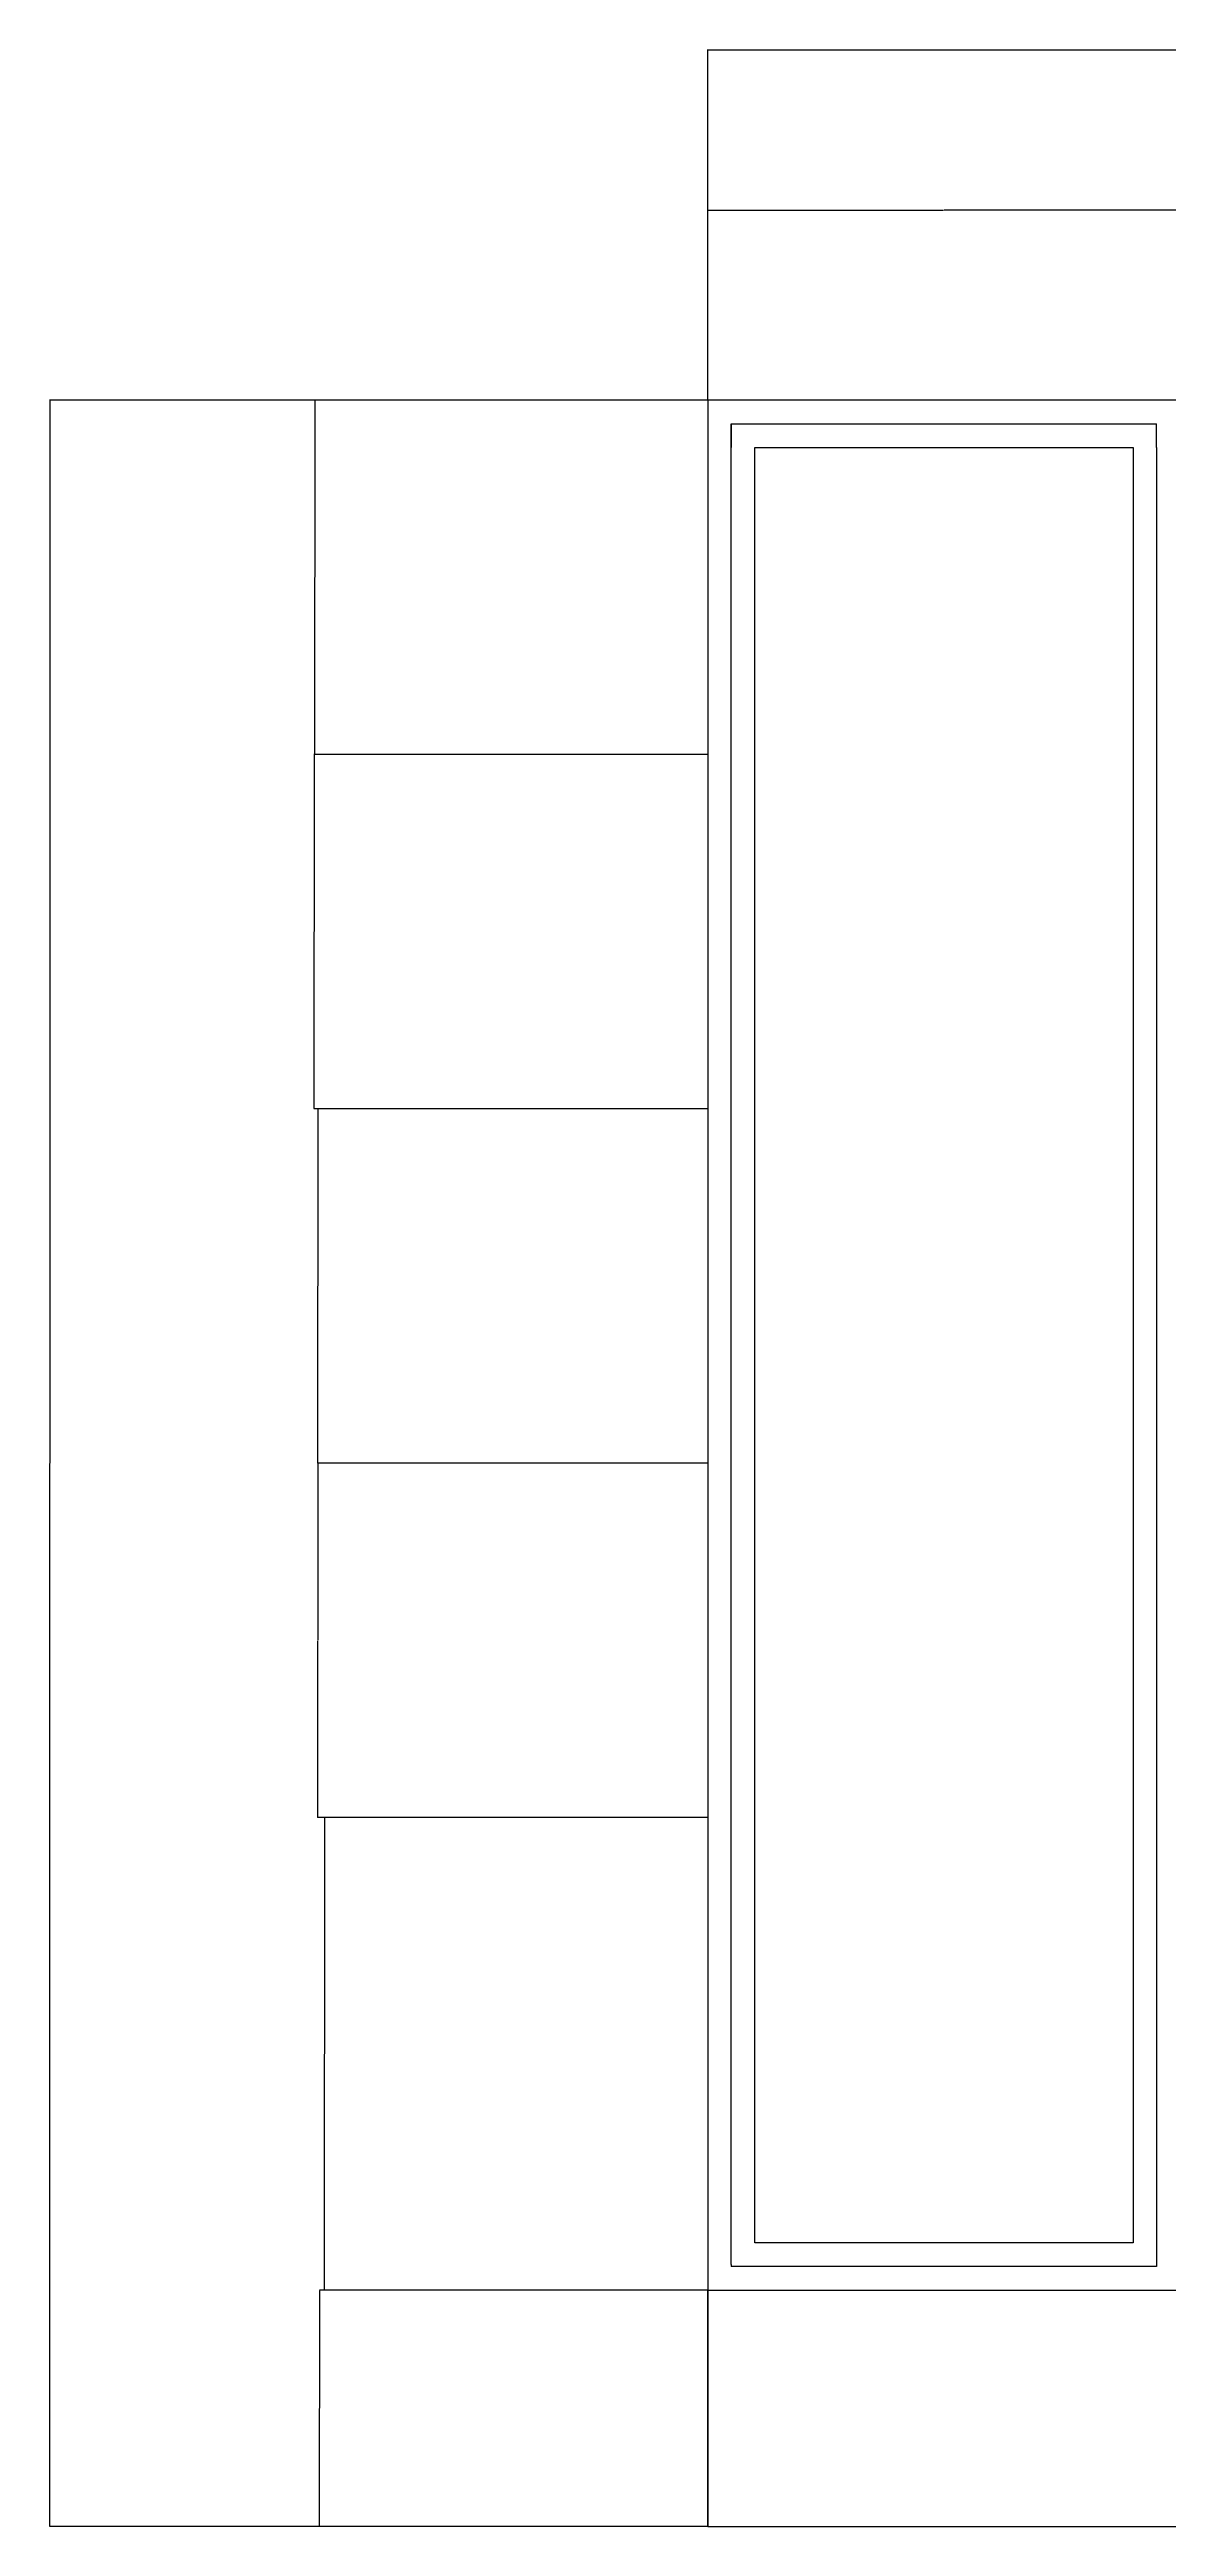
# Model space of a CAD drawing. Header units: millimetres. Extents: x 76 to 12892, y 3949 to 6333.
# Drawn here: x 8814 to 9761, y 4236 to 6333 of the extents above; entities that cross this region are included whole.
import ezdxf

# ---------------------------------------------------------------- set-up
doc = ezdxf.new("R2010")
doc.units = ezdxf.units.MM
doc.layers.add('DIMEN', color=102, linetype='Continuous', plot=False)
doc.styles.get("Standard").update_dxf_attribs({"font": 'arial.ttf'})
doc.dimstyles.get("Standard").update_dxf_attribs({"dimtxt": 0.18, "dimasz": 0.18, "dimexe": 0.18, "dimexo": 0.0625, "dimgap": 0.09, "dimtad": 0, "dimtih": 1, "dimtoh": 1, "dimdec": 4, "dimzin": 0, "dimdsep": 46, "dimtxsty": 'Standard', "dimcen": 0.09, "dimadec": 0, "dimazin": 0, "dimtfac": 1, "dimtdec": 4, "dimtofl": 0, "dimtmove": 0, "dimatfit": 3, "dimfxl": 1, "dimtolj": 1, "dimtzin": 0, "dimarcsym": 0})

# ---------------------------------------------------------------- blocks, each defined once
blk = doc.blocks.new('*D38')
at = {"layer": 'Defpoints', "color": 0, "transparency": 16777216}
for p in [(9371.3, 6036.4), (9038.7, 5736.4), (9371.3, 5736.4)]:
    blk.add_point(p, dxfattribs=at)
at = {"layer": 'DIMEN', "color": 0, "lineweight": -2, "transparency": 16777216}
for p, q in [((9371.3, 6036.4), (9038.5, 6036.4)), ((9038.7, 6036.2), (9038.7, 5886.6)), ((9038.7, 5736.6), (9038.7, 5886.2)), ((9371.3, 5736.4), (9038.5, 5736.4))]:
    blk.add_line(p, q, dxfattribs=at)
at = {"layer": 'DIMEN', "color": 0, "transparency": 16777216}
for points in [[(9038.7, 6036.2), (9038.8, 6036.2), (9038.7, 6036.4)], [(9038.7, 5736.6), (9038.8, 5736.6), (9038.7, 5736.4)]]:
    blk.add_solid(points, dxfattribs=at)
at = {"layer": 'DIMEN', "color": 0, "transparency": 16777216, "insert": (9038.7, 5886.4), "char_height": 0.18, "attachment_point": 5}
blk.add_mtext('\\A1;300', dxfattribs=at)
blk = doc.blocks.new('*D23')
at = {"layer": 'Defpoints', "color": 0, "transparency": 16777216}
for p in [(9371.3, 5736.4), (9038.1, 5436.4), (9371.3, 5436.4)]:
    blk.add_point(p, dxfattribs=at)
at = {"layer": 'DIMEN', "color": 0, "lineweight": -2, "transparency": 16777216}
for p, q in [((9371.3, 5736.4), (9037.9, 5736.4)), ((9038.1, 5736.2), (9038.1, 5586.6)), ((9038.1, 5436.6), (9038.1, 5586.2)), ((9371.3, 5436.4), (9037.9, 5436.4))]:
    blk.add_line(p, q, dxfattribs=at)
at = {"layer": 'DIMEN', "color": 0, "transparency": 16777216}
for points in [[(9038.1, 5736.2), (9038.1, 5736.2), (9038.1, 5736.4)], [(9038.1, 5436.6), (9038.1, 5436.6), (9038.1, 5436.4)]]:
    blk.add_solid(points, dxfattribs=at)
at = {"layer": 'DIMEN', "color": 0, "transparency": 16777216, "insert": (9038.1, 5586.4), "char_height": 0.18, "attachment_point": 5}
blk.add_mtext('\\A1;300', dxfattribs=at)
blk = doc.blocks.new('*D24')
at = {"layer": 'Defpoints', "color": 0, "transparency": 16777216}
for p in [(9371.3, 5436.4), (9041.2, 5136.4), (9371.3, 5136.4)]:
    blk.add_point(p, dxfattribs=at)
at = {"layer": 'DIMEN', "color": 0, "lineweight": -2, "transparency": 16777216}
for p, q in [((9371.3, 5436.4), (9041, 5436.4)), ((9041.2, 5436.2), (9041.2, 5286.6)), ((9041.2, 5136.6), (9041.2, 5286.2)), ((9371.3, 5136.4), (9041, 5136.4))]:
    blk.add_line(p, q, dxfattribs=at)
at = {"layer": 'DIMEN', "color": 0, "transparency": 16777216}
for points in [[(9041.1, 5436.2), (9041.2, 5436.2), (9041.2, 5436.4)], [(9041.1, 5136.6), (9041.2, 5136.6), (9041.2, 5136.4)]]:
    blk.add_solid(points, dxfattribs=at)
at = {"layer": 'DIMEN', "color": 0, "transparency": 16777216, "insert": (9041.2, 5286.4), "char_height": 0.18, "attachment_point": 5}
blk.add_mtext('\\A1;300', dxfattribs=at)
blk = doc.blocks.new('*D25')
at = {"layer": 'Defpoints', "color": 0, "transparency": 16777216}
for p in [(9371.3, 5136.4), (9041.2, 4836.4), (9371.3, 4836.4)]:
    blk.add_point(p, dxfattribs=at)
at = {"layer": 'DIMEN', "color": 0, "lineweight": -2, "transparency": 16777216}
for p, q in [((9371.3, 5136.4), (9041, 5136.4)), ((9041.2, 5136.2), (9041.2, 4986.6)), ((9041.2, 4836.6), (9041.2, 4986.2)), ((9371.3, 4836.4), (9041, 4836.4))]:
    blk.add_line(p, q, dxfattribs=at)
at = {"layer": 'DIMEN', "color": 0, "transparency": 16777216}
for points in [[(9041.1, 5136.2), (9041.2, 5136.2), (9041.2, 5136.4)], [(9041.1, 4836.6), (9041.2, 4836.6), (9041.2, 4836.4)]]:
    blk.add_solid(points, dxfattribs=at)
at = {"layer": 'DIMEN', "color": 0, "transparency": 16777216, "insert": (9041.2, 4986.4), "char_height": 0.18, "attachment_point": 5}
blk.add_mtext('\\A1;300', dxfattribs=at)
blk = doc.blocks.new('*D26')
at = {"layer": 'Defpoints', "color": 0, "transparency": 16777216}
for p in [(9371.3, 4836.4), (9046.8, 4436.4), (9371.3, 4436.4)]:
    blk.add_point(p, dxfattribs=at)
at = {"layer": 'DIMEN', "color": 0, "lineweight": -2, "transparency": 16777216}
for p, q in [((9371.3, 4836.4), (9046.6, 4836.4)), ((9046.8, 4836.2), (9046.8, 4636.6)), ((9046.8, 4436.6), (9046.8, 4636.2)), ((9371.3, 4436.4), (9046.6, 4436.4))]:
    blk.add_line(p, q, dxfattribs=at)
at = {"layer": 'DIMEN', "color": 0, "transparency": 16777216}
for points in [[(9046.8, 4836.2), (9046.8, 4836.2), (9046.8, 4836.4)], [(9046.8, 4436.6), (9046.8, 4436.6), (9046.8, 4436.4)]]:
    blk.add_solid(points, dxfattribs=at)
at = {"layer": 'DIMEN', "color": 0, "transparency": 16777216, "insert": (9046.8, 4636.4), "char_height": 0.18, "attachment_point": 5}
blk.add_mtext('\\A1;400', dxfattribs=at)
blk = doc.blocks.new('*D27')
at = {"layer": 'Defpoints', "color": 0, "transparency": 16777216}
for p in [(9371.3, 4436.4), (9042.8, 4236.4), (9371.3, 4236.4)]:
    blk.add_point(p, dxfattribs=at)
at = {"layer": 'DIMEN', "color": 0, "lineweight": -2, "transparency": 16777216}
for p, q in [((9371.3, 4436.4), (9042.7, 4436.4)), ((9042.8, 4436.2), (9042.8, 4336.6)), ((9042.8, 4236.6), (9042.8, 4336.2)), ((9371.3, 4236.4), (9042.7, 4236.4))]:
    blk.add_line(p, q, dxfattribs=at)
at = {"layer": 'DIMEN', "color": 0, "transparency": 16777216}
for points in [[(9042.8, 4436.2), (9042.9, 4436.2), (9042.8, 4436.4)], [(9042.8, 4236.6), (9042.9, 4236.6), (9042.8, 4236.4)]]:
    blk.add_solid(points, dxfattribs=at)
at = {"layer": 'DIMEN', "color": 0, "transparency": 16777216, "insert": (9042.8, 4336.4), "char_height": 0.18, "attachment_point": 5}
blk.add_mtext('\\A1;200', dxfattribs=at)
blk = doc.blocks.new('*D39')
at = {"layer": 'Defpoints', "color": 0, "transparency": 16777216}
for p in [(9371.3, 6036.4), (8814.4, 4236.4), (9371.3, 4236.4)]:
    blk.add_point(p, dxfattribs=at)
at = {"layer": 'DIMEN', "color": 0, "lineweight": -2, "transparency": 16777216}
for p, q in [((9371.3, 6036.4), (8814.2, 6036.4)), ((8814.4, 6036.2), (8814.4, 5136.6)), ((8814.4, 4236.6), (8814.4, 5136.2)), ((9371.3, 4236.4), (8814.2, 4236.4))]:
    blk.add_line(p, q, dxfattribs=at)
at = {"layer": 'DIMEN', "color": 0, "transparency": 16777216}
for points in [[(8814.4, 6036.2), (8814.5, 6036.2), (8814.4, 6036.4)], [(8814.4, 4236.6), (8814.5, 4236.6), (8814.4, 4236.4)]]:
    blk.add_solid(points, dxfattribs=at)
at = {"layer": 'DIMEN', "color": 0, "transparency": 16777216, "insert": (8814.4, 5136.4), "char_height": 0.18, "attachment_point": 5}
blk.add_mtext('\\A1;1800', dxfattribs=at)
blk = doc.blocks.new('*D28')
at = {"layer": 'Defpoints', "color": 0, "transparency": 16777216}
for p in [(9771.3, 6197.1), (9371.3, 6036.4), (9771.3, 6036.4)]:
    blk.add_point(p, dxfattribs=at)
at = {"layer": 'DIMEN', "color": 0, "lineweight": -2, "transparency": 16777216}
for p, q in [((9371.3, 6036.4), (9371.3, 6197.3)), ((9371.5, 6197.1), (9571, 6197.1)), ((9771.2, 6197.1), (9571.6, 6197.1)), ((9771.3, 6036.4), (9771.3, 6197.3))]:
    blk.add_line(p, q, dxfattribs=at)
at = {"layer": 'DIMEN', "color": 0, "transparency": 16777216}
for points in [[(9371.5, 6197.1), (9371.5, 6197.1), (9371.3, 6197.1)], [(9771.2, 6197.1), (9771.2, 6197.1), (9771.3, 6197.1)]]:
    blk.add_solid(points, dxfattribs=at)
at = {"layer": 'DIMEN', "color": 0, "transparency": 16777216, "insert": (9571.3, 6197.1), "char_height": 0.18, "attachment_point": 5}
blk.add_mtext('\\A1;400', dxfattribs=at)
blk = doc.blocks.new('*D32')
at = {"layer": 'Defpoints', "color": 0, "transparency": 16777216}
for p in [(10971.3, 6333), (9371.3, 6036.4), (10971.3, 6036.4)]:
    blk.add_point(p, dxfattribs=at)
at = {"layer": 'DIMEN', "color": 0, "lineweight": -2, "transparency": 16777216}
for p, q in [((9371.3, 6036.4), (9371.3, 6333.2)), ((9371.5, 6333), (10171, 6333)), ((10971.2, 6333), (10171.7, 6333)), ((10971.3, 6036.4), (10971.3, 6333.2))]:
    blk.add_line(p, q, dxfattribs=at)
at = {"layer": 'DIMEN', "color": 0, "transparency": 16777216}
for points in [[(9371.5, 6333), (9371.5, 6333), (9371.3, 6333)], [(10971.2, 6333), (10971.2, 6333), (10971.3, 6333)]]:
    blk.add_solid(points, dxfattribs=at)
at = {"layer": 'DIMEN', "color": 0, "transparency": 16777216, "insert": (10171.3, 6333), "char_height": 0.18, "attachment_point": 5}
blk.add_mtext('\\A1;1600', dxfattribs=at)

msp = doc.modelspace()

# ---------------------------------------------------------------- linework, layer by layer
for p, q in [((9371.34108, 6036.37321), (9371.34108, 4236.37321)), ((10971.34108, 6036.37321), (9371.34108, 6036.37321)), ((9371.34108, 6036.37321), (9371.34108, 6016.37321)), ((9391.2623, 6016.37321), (9751.34108, 6016.37321)), ((9391.2623, 4458.14664), (9391.2623, 6016.37321)), ((9391.2623, 6016.37321), (9391.2623, 5996.37321)), ((9751.34108, 5996.37321), (9751.34108, 6016.37321)), ((9411.2623, 5996.37321), (9731.34108, 5996.37321)), ((9411.2623, 4476.37321), (9411.2623, 5996.37321)), ((9731.34108, 5996.37321), (9731.34108, 4476.37321)), ((9751.34108, 5996.37321), (9751.34108, 4456.37321)), ((9731.34108, 4476.37321), (9411.2623, 4476.37321)), ((9391.2623, 4458.14664), (9391.2623, 4456.37321)), ((9751.34108, 4456.37321), (9391.2623, 4456.37321)), ((9371.34108, 4236.37321), (9371.34108, 4436.37321)), ((9371.34108, 4436.37321), (10971.34108, 4436.37321)), ((9371.34108, 4236.37321), (10971.34108, 4236.37321))]:
    msp.add_line(p, q)

# ---------------------------------------------------------------- dimensions: what is measured, and where the dimension line sits
at = {"layer": 'DIMEN'}
for base, p2, picture, middle in [((10971.34108, 6332.99646), (10971.34108, 6036.37321), '*D32', (10171.34108, 6332.99646)), ((9771.34108, 6197.11335), (9771.34108, 6036.37321), '*D28', (9571.34108, 6197.11335))]:
    dim = msp.add_linear_dim(base=base, p1=(9371.34108, 6036.37321), p2=p2, dimstyle='Standard', override={"dimdec": 0}, dxfattribs=at)
    dim.commit()
    dim.dimension.update_dxf_attribs({"geometry": picture, "text_midpoint": middle})
for base, p1, p2, picture, middle in [((8814.42942, 4236.37321), (9371.34108, 6036.37321), (9371.34108, 4236.37321), '*D39', (8814.42942, 5136.37321)), ((9038.09124, 5436.37321), (9371.34108, 5736.37321), (9371.34108, 5436.37321), '*D23', (9038.09124, 5586.37321)), ((9041.1546, 5136.37321), (9371.34108, 5436.37321), (9371.34108, 5136.37321), '*D24', (9041.1546, 5286.37321)), ((9041.1546, 4836.37321), (9371.34108, 5136.37321), (9371.34108, 4836.37321), '*D25', (9041.1546, 4986.37321)), ((9046.78419, 4436.37321), (9371.34108, 4836.37321), (9371.34108, 4436.37321), '*D26', (9046.78419, 4636.37321)), ((9042.83287, 4236.37321), (9371.34108, 4436.37321), (9371.34108, 4236.37321), '*D27', (9042.83287, 4336.37321))]:
    dim = msp.add_linear_dim(base=base, p1=p1, p2=p2, angle=90, dimstyle='Standard', override={"dimdec": 0}, dxfattribs=at)
    dim.commit()
    dim.dimension.update_dxf_attribs({"geometry": picture, "text_midpoint": middle})
dim = msp.add_linear_dim(base=(9038.72216, 5736.37321), p1=(9371.34108, 6036.37321), p2=(9371.34108, 5736.37321), angle=90, dimstyle='Standard', override={"dimdec": 0}, dxfattribs=at)
dim.commit()
dim.dimension.update_dxf_attribs({"geometry": '*D38', "text_midpoint": (9038.72216, 5886.37321), "dimtype": 160})

doc.saveas('drawing.dxf')
